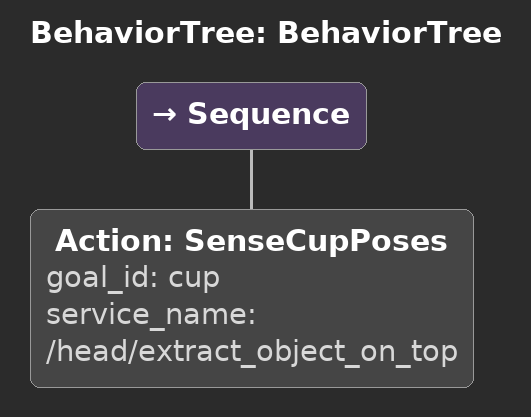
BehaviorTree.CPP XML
<?xml version="1.0"?>
<root main_tree_to_execute="BehaviorTree">
    <BehaviorTree ID="BehaviorTree">
        <Sequence>
            <Action ID="SenseCupPoses" goal_id="cup" service_name="/head/extract_object_on_top"/>
        </Sequence>
    </BehaviorTree>
</root>
